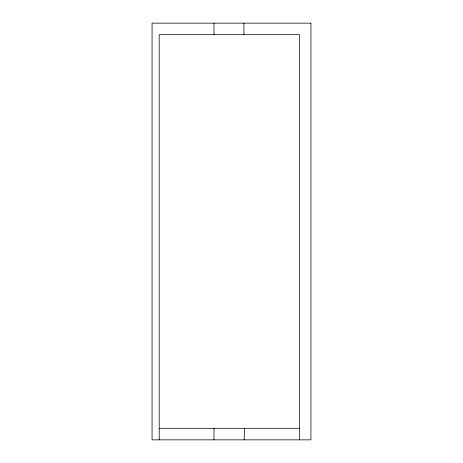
<?xml version="1.0" encoding="UTF-8"?>
<svg xmlns="http://www.w3.org/2000/svg" width="463" height="463" viewBox="0 0 463 463"><rect width="100%" height="100%" fill="white"/><g stroke="black" fill="none" stroke-linecap="round" stroke-linejoin="round"><path stroke-width="0.69" d="M244.14 439.85L244.539 428.31M159.203 428.31L299.387 428.31M299.387 439.85L299.387 34.69L159.203 34.69L159.203 439.85M243.903 23.15L243.903 34.69M213.97 23.15L213.97 34.69M213.97 428.31L213.97 439.85M310.928 23.15L152.072 23.15L152.072 439.85L310.928 439.85L310.928 23.15"/></g></svg>
